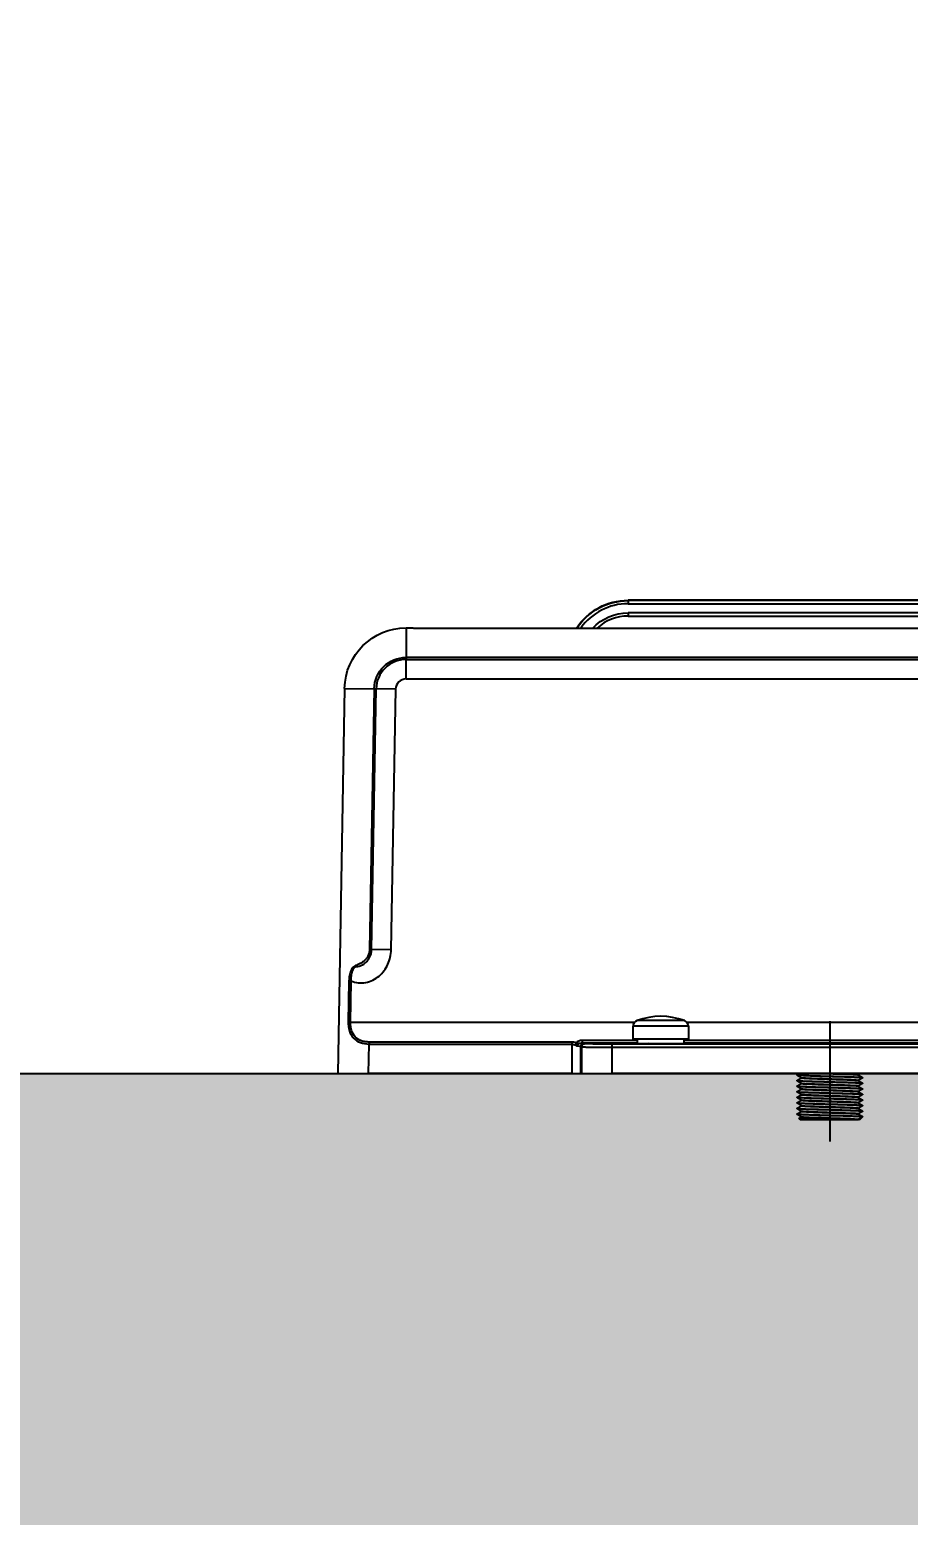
# Model space of a CAD drawing. Header units: millimetres. Extents: x 0 to 400063, y 963 to 238763.
# Drawn here: x 49927.3 to 50213.1, y 153658.8 to 154142.1 of the extents above; entities that cross this region are included whole.
import ezdxf

# ---------------------------------------------------------------- set-up
doc = ezdxf.new("R2010")
doc.units = ezdxf.units.MM
doc.header["$LTSCALE"] = 40
doc.header["$PDMODE"] = 34
doc.layers.get('Defpoints').update_dxf_attribs({"color": 249})
doc.layers.add('.', color=7, linetype='Continuous', lineweight=13)
for name, color, linetype in [('07 dim wal', 5, 'Continuous'), ('2sec', 2, 'Continuous'), ('4', 4, 'Continuous'), ('도면층4', 4, 'Continuous')]:
    doc.layers.add(name, color=color, linetype=linetype)
doc.styles.add('마감재', font='stylu.ttf')
doc.dimstyles.new('Copy of DIM-60', dxfattribs={"dimscale": 50, "dimtxt": 2, "dimasz": 0.7, "dimexe": 1, "dimexo": 1, "dimgap": 0.7, "dimtad": 1, "dimdec": 0, "dimzin": 1, "dimdsep": 46, "dimlunit": 6, "dimtxsty": '마감재', "dimblk": 'ARCHTICK', "dimcen": -0.09, "dimclrd": 256, "dimclre": 256, "dimclrt": 3, "dimadec": 0, "dimazin": 0, "dimtfac": 1, "dimtdec": 0, "dimtix": 1, "dimtmove": 2, "dimatfit": 0, "dimldrblk": 'ARCHTICK', "dimfxl": 0, "dimtolj": 1, "dimtzin": 0, "dimarcsym": 0})

# ---------------------------------------------------------------- blocks, each defined once
blk = doc.blocks.new('202101042036175950')
at = {"layer": '4', "linetype": 'Continuous'}
for p, q in [((-144.95, -442.31), (-144.95, -87)), ((-144.94, -442.31), (-144.94, -87)), ((-135.4, -87), (-135.4, -447.82)), ((-134.73, -447.82), (-134.73, -87)), ((-128.39, -447.82), (-128.39, -87)), ((-9.58, -89.26), (-9.58, -380.74)), ((-8.58, -380.74), (-8.58, -89.26)), ((0, -89.26), (0, -380.74)), ((0, -417.37), (0, -104.51)), ((-16.61, -113.59), (-16.61, -356.41)), ((-10.83, -112.5), (-10.83, -357.5)), ((-9.98, -357.5), (-9.98, -112.5)), ((-154, -147), (-154, -375.62)), ((-153.88, -147), (-153.88, -375.62)), ((-152.88, -375.62), (-152.88, -147)), ((-149.88, -147), (-149.88, -375.62)), ((-148.88, -375.62), (-148.88, -147)), ((1.31, -299.35), (1.4, -299.35)), ((3.13, -299.35), (3.22, -299.35)), ((4.94, -299.35), (5.03, -299.35)), ((6.76, -299.35), (6.84, -299.35)), ((8.57, -299.35), (8.66, -299.35)), ((10.39, -299.35), (10.47, -299.35)), ((12.2, -299.35), (12.29, -299.35)), ((14, -299.36), (14, -299.95)), ((14.01, -299.36), (15, -300.35)), ((14.23, -299.59), (15, -300.35)), ((0.36, -300.68), (0.54, -300.68)), ((2.17, -300.68), (2.35, -300.68)), ((3.99, -300.68), (4.16, -300.68)), ((5.8, -300.68), (5.98, -300.68)), ((7.62, -300.68), (7.79, -300.68)), ((9.43, -300.68), (9.61, -300.68)), ((11.25, -300.68), (11.42, -300.68)), ((13.06, -300.68), (13.24, -300.68)), ((14.87, -300.69), (15, -300.69)), ((15, -300.35), (15, -300.69)), ((15, -303.83), (15, -319.65)), ((0.49, -320.65), (0.41, -320.65)), ((1.45, -319.32), (1.28, -319.32)), ((2.31, -320.65), (2.22, -320.65)), ((3.27, -319.32), (3.09, -319.32)), ((4.12, -320.65), (4.04, -320.65)), ((5.08, -319.32), (4.9, -319.32)), ((5.94, -320.65), (5.85, -320.65)), ((6.89, -319.32), (6.72, -319.32)), ((7.75, -320.65), (7.67, -320.65)), ((8.71, -319.32), (8.53, -319.32)), ((9.57, -320.65), (9.48, -320.65)), ((10.52, -319.32), (10.35, -319.32)), ((11.38, -320.65), (11.3, -320.65)), ((12.34, -319.32), (12.16, -319.32)), ((13.2, -320.65), (13.11, -320.65)), ((14.15, -319.32), (13.98, -319.32)), ((15, -319.65), (14.64, -320.01)), ((-17.28, -357.31), (-17.28, -372.69)), ((-15.4, -356), (-11.25, -356)), ((-15.4, -356), (-15.4, -374)), ((-11.25, -356), (-11.25, -374)), ((-11.25, -357.5), (-9.75, -357.5)), ((-9.75, -365), (-9.75, -357.5)), ((-9.75, -360.9), (-9.74, -360.9)), ((-9.75, -372.5), (-9.75, -365)), ((-9.74, -369.1), (-9.75, -369.1)), ((-153.88, -375.62), (-154, -375.62)), ((-153.88, -375.62), (-152.88, -375.62)), ((-149.88, -375.62), (-148.88, -375.62)), ((-16.61, -373.58), (-16.61, -465.93)), ((-11.25, -374), (-15.4, -374)), ((-9.75, -372.5), (-11.25, -372.5)), ((-10.83, -372.5), (-10.83, -390.53)), ((-9.98, -390.53), (-9.98, -372.5)), ((-8.58, -380.74), (-9.58, -380.74)), ((0, -380.74), (-8.58, -380.74)), ((0, -390.74), (0, -380.74)), ((-10.83, -390.53), (-9.98, -390.53)), ((-9.74, -389.74), (-9.95, -389.95)), ((-8.95, -390.95), (-8.74, -390.74)), ((0, -390.95), (-8.95, -390.95)), ((-8.74, -390.74), (0, -390.74)), ((0, -390.74), (0, -390.95)), ((0, -393.95), (0, -390.95)), ((-10.27, -393.95), (-10.27, -459.83)), ((-10.27, -393.95), (-9.63, -393.95)), ((-9.63, -393.95), (0, -393.95)), ((-9.63, -459.83), (-9.63, -393.95)), ((0, -393.95), (0, -460)), ((-144.94, -442.31), (-144.95, -442.31)), ((-145, -447.82), (-145, -446.71)), ((-145, -447.82), (-135.4, -447.82)), ((-135.4, -447.82), (-134.73, -447.82)), ((-128.39, -447.82), (-134.73, -447.82)), ((-125.06, -451.2), (-125.17, -457.54)), ((-40.29, -452.68), (-125.06, -451.2)), ((-40.29, -452.68), (-40.4, -459.02)), ((-125.35, -467.81), (-125.18, -458.21)), ((-125.18, -458.21), (-125.17, -457.54)), ((-125.18, -458.21), (-40.41, -459.69)), ((-40.4, -459.02), (-125.17, -457.54)), ((-40.41, -459.69), (-40.4, -459.02)), ((-10.27, -459.83), (-9.63, -459.83)), ((0, -460), (-9.63, -459.83)), ((0, -470), (0, -460)), ((-125.35, -467.81), (0, -470)), ((-30.18, -466.39), (-30.17, -465.7)), ((-30.18, -466.39), (-16.63, -466.63)), ((-16.61, -465.93), (-30.17, -465.7)), ((-16.61, -465.93), (-16.63, -466.63))]:
    blk.add_line(p, q, dxfattribs=at)
for centre, radius, start, end in [((3.62, -365), 22.27, 159.7932, 200.2068), ((-15.4, -358), 2, 90, 159.7932), ((-134, -375.62), 18.88, 180, 234.5598), ((-134, -375.62), 14.88, 180, 222.631), ((-15.4, -372), 2, 200.2068, 270), ((-125, -447.82), 9.73, 180, 269), ((-125, -447.82), 3.39, 180, 269)]:
    blk.add_arc(centre, radius, start, end, dxfattribs=at)
at = {"layer": '4', "linetype": 'Continuous', "extrusion": (0, 0, -1)}
for centre, radius, start in [((134, -375.62), 20, 303.1832), ((134, -375.62), 19.88, 303.4141), ((134, -375.62), 15.88, 313.5837), ((125, -447.82), 20, 271), ((125, -447.82), 10.4, 271)]:
    blk.add_arc(centre, radius, start, 0, dxfattribs=at)
for centre, major_axis, ratio, start_param, end_param in [((-9.75, -365), (0, 4.15), 0.017455, 0, 3.141593), ((-9.95, -393.95), (0, 4), 0.017455, 5.737622, 6.265732), ((-8.95, -389.95), (0.707, -0.707), 0.999695, 0.78555, 2.356042), ((-8.74, -389.74), (0.707, -0.707), 0.999695, 0.78555, 2.356042), ((-11.3, -392.49), (1.26, 1.56), 0.568767, 0.606298, 1.140974)]:
    blk.add_ellipse(centre, major_axis=major_axis, ratio=ratio, start_param=start_param, end_param=end_param, dxfattribs=at)
at = {"layer": '4', "linetype": 'Continuous'}
for points, degree, knots in [([(0.41, -320.65), (0.42, -320.65), (0.44, -320.6), (0.52, -320.15), (0.58, -319.09), (0.7, -315.92), (0.76, -313.87), (0.87, -309.45), (0.95, -307.17), (1.06, -303.21), (1.12, -301.55), (1.23, -299.77), (1.27, -299.36), (1.31, -299.35)], 3, [0, 0, 0, 0, 0.052997, 0.052997, 0.252027, 0.252027, 0.451056, 0.451056, 0.650086, 0.650086, 0.849116, 0.849116, 1, 1, 1, 1]), ([(1.41, -299.35), (1.36, -299.35), (1.3, -299.76), (1.2, -301.63), (1.13, -303.39), (1.01, -307.54), (0.95, -309.97), (0.82, -314.46), (0.77, -316.56), (0.64, -319.56), (0.57, -320.48), (0.51, -320.64), (0.5, -320.65), (0.5, -320.65)], 3, [0, 0, 0, 0, 0.155085, 0.155085, 0.361361, 0.361361, 0.567638, 0.567638, 0.773914, 0.773914, 0.98019, 0.98019, 1, 1, 1, 1]), ([(2.22, -320.65), (2.23, -320.65), (2.25, -320.62), (2.33, -320.26), (2.38, -319.24), (2.5, -316.19), (2.57, -314.13), (2.68, -309.79), (2.75, -307.46), (2.87, -303.45), (2.93, -301.75), (3.04, -299.81), (3.08, -299.36), (3.13, -299.35)], 3, [0, 0, 0, 0, 0.043721, 0.043721, 0.242809, 0.242809, 0.441897, 0.441897, 0.640986, 0.640986, 0.840074, 0.840074, 1, 1, 1, 1]), ([(3.22, -299.36), (3.19, -299.35), (3.16, -299.48), (3.07, -300.38), (3.02, -301.76), (2.88, -305.42), (2.83, -307.74), (2.7, -312.33), (2.63, -314.64), (2.52, -318.29), (2.44, -319.65), (2.36, -320.51), (2.34, -320.64), (2.31, -320.65)], 3, [0, 0, 0, 0, 0.090211, 0.090211, 0.29694, 0.29694, 0.50367, 0.50367, 0.7104, 0.7104, 0.91713, 0.91713, 1, 1, 1, 1]), ([(4.04, -320.65), (4.05, -320.65), (4.06, -320.63), (4.13, -320.35), (4.19, -319.41), (4.31, -316.43), (4.38, -314.45), (4.49, -310.07), (4.56, -307.78), (4.68, -303.7), (4.73, -301.96), (4.85, -299.87), (4.89, -299.36), (4.94, -299.35)], 3, [0, 0, 0, 0, 0.034489, 0.034489, 0.233556, 0.233556, 0.432622, 0.432622, 0.631689, 0.631689, 0.830756, 0.830756, 1, 1, 1, 1]), ([(5.03, -299.35), (5.03, -299.35), (5.02, -299.36), (4.95, -299.54), (4.88, -300.47), (4.76, -303.51), (4.69, -305.6), (4.58, -310.12), (4.5, -312.51), (4.38, -316.69), (4.32, -318.4), (4.21, -320.24), (4.17, -320.64), (4.13, -320.65)], 3, [0, 0, 0, 0, 0.022325, 0.022325, 0.229222, 0.229222, 0.436118, 0.436118, 0.643015, 0.643015, 0.849912, 0.849912, 1, 1, 1, 1]), ([(5.85, -320.65), (5.86, -320.65), (5.86, -320.64), (5.94, -320.45), (6, -319.56), (6.11, -316.69), (6.18, -314.7), (6.29, -310.41), (6.36, -308.06), (6.48, -303.96), (6.54, -302.17), (6.66, -299.93), (6.7, -299.36), (6.76, -299.35)], 3, [0, 0, 0, 0, 0.025101, 0.025101, 0.224224, 0.224224, 0.423347, 0.423347, 0.622471, 0.622471, 0.821594, 0.821594, 1, 1, 1, 1]), ([(6.85, -299.35), (6.8, -299.35), (6.74, -299.81), (6.63, -301.86), (6.57, -303.64), (6.44, -307.89), (6.39, -310.29), (6.25, -314.77), (6.2, -316.82), (6.07, -319.72), (6.01, -320.57), (5.95, -320.65), (5.94, -320.65), (5.94, -320.65)], 3, [0, 0, 0, 0, 0.16399, 0.16399, 0.370296, 0.370296, 0.576602, 0.576602, 0.782908, 0.782908, 0.989214, 0.989214, 1, 1, 1, 1]), ([(7.66, -320.65), (7.67, -320.65), (7.67, -320.65), (7.74, -320.53), (7.81, -319.7), (7.92, -316.93), (7.99, -314.99), (8.1, -310.69), (8.17, -308.39), (8.29, -304.21), (8.34, -302.39), (8.47, -299.99), (8.51, -299.35), (8.57, -299.35)], 3, [0, 0, 0, 0, 0.016204, 0.016204, 0.215254, 0.215254, 0.414304, 0.414304, 0.613354, 0.613354, 0.812404, 0.812404, 1, 1, 1, 1]), ([(8.66, -299.36), (8.63, -299.34), (8.6, -299.51), (8.5, -300.54), (8.45, -301.98), (8.31, -305.73), (8.26, -308.07), (8.13, -312.66), (8.07, -314.94), (7.95, -318.5), (7.88, -319.81), (7.8, -320.54), (7.78, -320.64), (7.75, -320.64)], 3, [0, 0, 0, 0, 0.100697, 0.100697, 0.307125, 0.307125, 0.513553, 0.513553, 0.719981, 0.719981, 0.926409, 0.926409, 1, 1, 1, 1]), ([(9.48, -320.65), (9.48, -320.65), (9.48, -320.65), (9.55, -320.6), (9.61, -319.84), (9.72, -317.17), (9.8, -315.25), (9.91, -311.02), (9.97, -308.68), (10.1, -304.49), (10.15, -302.61), (10.28, -300.06), (10.32, -299.35), (10.38, -299.35)], 3, [0, 0, 0, 0, 0.007124, 0.007124, 0.206256, 0.206256, 0.405387, 0.405387, 0.604518, 0.604518, 0.803649, 0.803649, 1, 1, 1, 1]), ([(10.48, -299.35), (10.47, -299.35), (10.46, -299.37), (10.38, -299.64), (10.32, -300.64), (10.2, -303.77), (10.12, -305.92), (10.01, -310.44), (9.94, -312.85), (9.82, -316.93), (9.75, -318.62), (9.65, -320.28), (9.61, -320.63), (9.57, -320.65)], 3, [0, 0, 0, 0, 0.032321, 0.032321, 0.239253, 0.239253, 0.446186, 0.446186, 0.653119, 0.653119, 0.860052, 0.860052, 1, 1, 1, 1]), ([(11.29, -320.65), (11.35, -320.65), (11.42, -319.95), (11.53, -317.39), (11.6, -315.53), (11.72, -311.31), (11.77, -309.01), (11.9, -304.73), (11.95, -302.85), (12.08, -300.16), (12.13, -299.4), (12.2, -299.35), (12.2, -299.35), (12.2, -299.35)], 3, [0, 0, 0, 0, 0.197122, 0.197122, 0.396239, 0.396239, 0.595357, 0.595357, 0.794474, 0.794474, 0.993591, 0.993591, 1, 1, 1, 1]), ([(12.29, -299.35), (12.24, -299.35), (12.18, -299.89), (12.07, -302.08), (12, -303.93), (11.88, -308.22), (11.82, -310.62), (11.68, -315.08), (11.64, -317.06), (11.5, -319.88), (11.45, -320.65), (11.38, -320.65), (11.38, -320.65), (11.38, -320.65)], 3, [0, 0, 0, 0, 0.173463, 0.173463, 0.379891, 0.379891, 0.586318, 0.586318, 0.792746, 0.792746, 0.999173, 0.999173, 1, 1, 1, 1]), ([(13.11, -320.65), (13.16, -320.65), (13.23, -320.02), (13.34, -317.62), (13.41, -315.79), (13.52, -311.64), (13.58, -309.29), (13.71, -305.03), (13.76, -303.07), (13.89, -300.31), (13.94, -299.47), (14, -299.36)], 3, [0, 0, 0, 0, 0.191206, 0.191206, 0.393404, 0.393404, 0.595603, 0.595603, 0.797801, 0.797801, 1, 1, 1, 1]), ([(0, -306.92), (0.02, -306.35), (0.04, -305.8), (0.12, -303.45), (0.18, -302.04), (0.29, -300.87), (0.32, -300.67), (0.36, -300.69)], 3, [0, 0, 0, 0, 0.156677, 0.156677, 0.697828, 0.697828, 1, 1, 1, 1]), ([(0.53, -300.7), (0.5, -300.75), (0.46, -301.06), (0.36, -302.49), (0.29, -304.05), (0.16, -307.8), (0.09, -310), (0.02, -312.36), (0.01, -312.68), (0, -312.99)], 3, [0, 0, 0, 0, 0.216493, 0.216493, 0.579622, 0.579622, 0.942751, 0.942751, 1, 1, 1, 1]), ([(1.28, -319.3), (1.33, -319.22), (1.37, -318.77), (1.49, -316.88), (1.55, -315.2), (1.68, -311.24), (1.75, -309.05), (1.87, -305.05), (1.94, -303.32), (2.06, -301.2), (2.12, -300.68), (2.18, -300.68)], 3, [0, 0, 0, 0, 0.159328, 0.159328, 0.377533, 0.377533, 0.595738, 0.595738, 0.813942, 0.813942, 1, 1, 1, 1]), ([(2.34, -300.7), (2.28, -300.79), (2.23, -301.5), (2.1, -303.98), (2.04, -305.85), (1.9, -309.92), (1.85, -312.12), (1.72, -315.89), (1.65, -317.46), (1.55, -319), (1.5, -319.32), (1.45, -319.31)], 3, [0, 0, 0, 0, 0.199825, 0.199825, 0.417069, 0.417069, 0.634312, 0.634312, 0.851556, 0.851556, 1, 1, 1, 1]), ([(3.09, -319.3), (3.12, -319.26), (3.15, -319.09), (3.24, -318.11), (3.31, -316.75), (3.43, -313.18), (3.51, -311.06), (3.63, -306.86), (3.7, -304.89), (3.83, -301.91), (3.89, -300.97), (3.97, -300.7), (3.98, -300.68), (3.99, -300.68)], 3, [0, 0, 0, 0, 0.090898, 0.090898, 0.309283, 0.309283, 0.527668, 0.527668, 0.746053, 0.746053, 0.964438, 0.964438, 1, 1, 1, 1]), ([(4.16, -300.7), (4.14, -300.72), (4.13, -300.79), (4.05, -301.36), (3.98, -302.53), (3.86, -305.77), (3.79, -307.87), (3.65, -312.03), (3.6, -314.13), (3.46, -317.4), (3.41, -318.6), (3.31, -319.24), (3.29, -319.32), (3.27, -319.31)], 3, [0, 0, 0, 0, 0.054871, 0.054871, 0.27214, 0.27214, 0.48941, 0.48941, 0.706679, 0.706679, 0.923948, 0.923948, 1, 1, 1, 1]), ([(4.91, -319.3), (4.92, -319.29), (4.92, -319.27), (4.99, -318.99), (5.06, -318.02), (5.19, -314.99), (5.25, -313.01), (5.39, -308.81), (5.44, -306.69), (5.58, -303.15), (5.64, -301.82), (5.74, -300.83), (5.77, -300.67), (5.8, -300.69)], 3, [0, 0, 0, 0, 0.02305, 0.02305, 0.240562, 0.240562, 0.458074, 0.458074, 0.675585, 0.675585, 0.893097, 0.893097, 1, 1, 1, 1]), ([(5.98, -300.7), (5.94, -300.76), (5.9, -301.06), (5.8, -302.47), (5.73, -304.04), (5.61, -307.78), (5.53, -309.98), (5.41, -314.05), (5.34, -315.94), (5.22, -318.56), (5.15, -319.3), (5.08, -319.32), (5.08, -319.32), (5.08, -319.32)], 3, [0, 0, 0, 0, 0.128373, 0.128373, 0.345738, 0.345738, 0.563103, 0.563103, 0.780468, 0.780468, 0.997833, 0.997833, 1, 1, 1, 1]), ([(6.73, -319.3), (6.78, -319.22), (6.82, -318.69), (6.95, -316.58), (7, -314.84), (7.14, -310.81), (7.2, -308.63), (7.33, -304.69), (7.4, -303.03), (7.51, -301.12), (7.57, -300.68), (7.62, -300.68)], 3, [0, 0, 0, 0, 0.174309, 0.174309, 0.392249, 0.392249, 0.61019, 0.61019, 0.82813, 0.82813, 1, 1, 1, 1]), ([(7.79, -300.7), (7.73, -300.8), (7.67, -301.5), (7.54, -303.96), (7.49, -305.84), (7.35, -309.89), (7.29, -312.1), (7.16, -315.86), (7.09, -317.45), (6.99, -319), (6.94, -319.32), (6.89, -319.31)], 3, [0, 0, 0, 0, 0.198631, 0.198631, 0.415919, 0.415919, 0.633207, 0.633207, 0.850496, 0.850496, 1, 1, 1, 1]), ([(8.54, -319.3), (8.57, -319.25), (8.6, -319.04), (8.69, -317.88), (8.76, -316.45), (8.89, -312.78), (8.96, -310.63), (9.08, -306.46), (9.15, -304.54), (9.28, -301.69), (9.34, -300.84), (9.42, -300.69), (9.43, -300.68), (9.43, -300.68)], 3, [0, 0, 0, 0, 0.105648, 0.105648, 0.324129, 0.324129, 0.542611, 0.542611, 0.761092, 0.761092, 0.979573, 0.979573, 1, 1, 1, 1]), ([(9.6, -300.7), (9.59, -300.72), (9.57, -300.79), (9.5, -301.35), (9.42, -302.52), (9.3, -305.75), (9.23, -307.85), (9.1, -312.01), (9.04, -314.11), (8.9, -317.39), (8.85, -318.59), (8.75, -319.24), (8.73, -319.32), (8.71, -319.31)], 3, [0, 0, 0, 0, 0.053943, 0.053943, 0.271232, 0.271232, 0.488521, 0.488521, 0.705811, 0.705811, 0.9231, 0.9231, 1, 1, 1, 1]), ([(10.35, -319.3), (10.36, -319.28), (10.38, -319.24), (10.45, -318.83), (10.52, -317.78), (10.64, -314.62), (10.71, -312.61), (10.85, -308.39), (10.9, -306.3), (11.04, -302.86), (11.09, -301.61), (11.19, -300.79), (11.22, -300.68), (11.25, -300.69)], 3, [0, 0, 0, 0, 0.037145, 0.037145, 0.254789, 0.254789, 0.472433, 0.472433, 0.690077, 0.690077, 0.907721, 0.907721, 1, 1, 1, 1]), ([(11.42, -300.7), (11.38, -300.76), (11.35, -301.05), (11.24, -302.46), (11.18, -304.02), (11.05, -307.75), (10.98, -309.96), (10.86, -314.03), (10.78, -315.92), (10.66, -318.54), (10.59, -319.3), (10.52, -319.32), (10.52, -319.32), (10.52, -319.32)], 3, [0, 0, 0, 0, 0.127517, 0.127517, 0.344879, 0.344879, 0.562242, 0.562242, 0.779604, 0.779604, 0.996967, 0.996967, 1, 1, 1, 1]), ([(12.17, -319.3), (12.22, -319.22), (12.27, -318.6), (12.4, -316.26), (12.46, -314.47), (12.6, -310.39), (12.65, -308.21), (12.79, -304.34), (12.85, -302.74), (12.96, -301.04), (13.01, -300.68), (13.06, -300.68)], 3, [0, 0, 0, 0, 0.188705, 0.188705, 0.406314, 0.406314, 0.623923, 0.623923, 0.841532, 0.841532, 1, 1, 1, 1]), ([(13.23, -300.7), (13.17, -300.8), (13.12, -301.49), (12.99, -303.94), (12.93, -305.82), (12.79, -309.87), (12.74, -312.08), (12.6, -315.85), (12.54, -317.43), (12.43, -318.99), (12.38, -319.32), (12.34, -319.31)], 3, [0, 0, 0, 0, 0.197799, 0.197799, 0.415142, 0.415142, 0.632485, 0.632485, 0.849828, 0.849828, 1, 1, 1, 1]), ([(14, -299.95), (13.93, -300.72), (13.88, -302.2), (13.75, -306.06), (13.7, -308.39), (13.57, -312.99), (13.5, -315.23), (13.38, -318.71), (13.31, -319.95), (13.24, -320.57), (13.22, -320.64), (13.2, -320.64)], 3, [0, 0, 0, 0, 0.231987, 0.231987, 0.463974, 0.463974, 0.69596, 0.69596, 0.927947, 0.927947, 1, 1, 1, 1]), ([(13.98, -319.3), (14.01, -319.24), (14.05, -318.97), (14.15, -317.63), (14.22, -316.13), (14.34, -312.37), (14.42, -310.21), (14.54, -306.07), (14.61, -304.2), (14.73, -301.49), (14.8, -300.73), (14.87, -300.69)], 3, [0, 0, 0, 0, 0.120148, 0.120148, 0.340111, 0.340111, 0.560074, 0.560074, 0.780037, 0.780037, 1, 1, 1, 1]), ([(15, -300.9), (14.94, -301.34), (14.86, -302.5), (14.74, -305.73), (14.67, -307.82), (14.54, -311.99), (14.49, -314.09), (14.35, -317.37), (14.29, -318.58), (14.2, -319.23), (14.17, -319.32), (14.15, -319.31)], 3, [0, 0, 0, 0, 0.22944, 0.22944, 0.45888, 0.45888, 0.688319, 0.688319, 0.917759, 0.917759, 1, 1, 1, 1]), ([(15, -303.83), (14.96, -305.59), (14.91, -307.87), (14.83, -312.5), (14.79, -314.79), (14.7, -318.31), (14.66, -319.52), (14.6, -320.03), (14.59, -320.07), (14.58, -320.06)], 3, [0, 0, 0, 0, 0.305147, 0.305147, 0.610295, 0.610295, 0.915442, 0.915442, 1, 1, 1, 1]), ([(-17.1, -310), (-12.1, -310), (22.03, -310)], 1, [0, 0, 0.127803, 1, 1]), ([(-9.58, -380.74), (-9.58, -383.07), (-9.6, -385.38), (-9.65, -388.71), (-9.69, -389.69), (-9.74, -389.74)], 3, [0, 0, 0, 0, 0.5, 0.5, 1, 1, 1, 1]), ([(-8.74, -390.74), (-8.73, -390.7), (-8.71, -390.63), (-8.69, -390.23), (-8.67, -389.63), (-8.65, -388.87), (-8.63, -387.99), (-8.62, -387.01), (-8.61, -385.97), (-8.6, -384.9), (-8.59, -383.82), (-8.59, -382.76), (-8.58, -381.74), (-8.58, -381.06), (-8.58, -380.74)], 3, [0, 0, 0, 0, 0.103569, 0.20346, 0.299674, 0.392209, 0.481066, 0.566243, 0.647739, 0.725555, 0.799689, 0.870141, 0.936912, 1, 1, 1, 1]), ([(-10.83, -390.53), (-10.82, -390.73), (-10.8, -391.12), (-10.62, -391.68), (-10.36, -392.18), (-10.1, -392.39), (-9.97, -392.49)], 3, [0, 0, 0, 0, 0.253355, 0.499129, 0.757017, 1, 1, 1, 1]), ([(-9.77, -391.62), (-9.79, -391.59), (-9.84, -391.51), (-9.9, -391.32), (-9.95, -391.07), (-9.97, -390.84), (-9.98, -390.66), (-9.98, -390.58), (-9.98, -390.53)], 3, [0, 0, 0, 0, 0.084351, 0.245727, 0.498364, 0.750213, 0.876229, 1, 1, 1, 1]), ([(-9.97, -392.49), (-10.06, -392.73), (-10.22, -393.19), (-10.25, -393.7), (-10.27, -393.95)], 3, [0, 0, 0, 0, 0.512659, 1, 1, 1, 1]), ([(-9.97, -392.49), (-9.94, -392.51), (-9.88, -392.56), (-9.73, -392.62), (-9.41, -392.63), (-9.17, -392.51), (-9.01, -392.42)], 3, [0, 0, 0, 0, 0.124639, 0.250165, 0.499015, 1, 1, 1, 1]), ([(-9.01, -392.42), (-9.07, -392.33), (-9.16, -392.18), (-9.33, -391.96), (-9.55, -391.77), (-9.69, -391.67), (-9.77, -391.62)], 3, [0, 0, 0, 0, 0.305166, 0.503739, 0.74958, 1, 1, 1, 1]), ([(-9.63, -393.95), (-9.62, -393.81), (-9.6, -393.52), (-9.41, -392.97), (-9.17, -392.64), (-9.01, -392.42)], 3, [0, 0, 0, 0, 0.240816, 0.50033, 1, 1, 1, 1]), ([(-145, -446.72), (-145, -446.55), (-145, -445.97), (-144.97, -444.95), (-144.95, -443.65), (-144.94, -442.76), (-144.94, -442.31)], 3, [0, 0, 0, 0, 0.128541, 0.418965, 0.707715, 1, 1, 1, 1]), ([(-30.17, -465.7), (-29.49, -464.23), (-29.35, -462.52), (-29.96, -459.35), (-30.72, -457.85), (-32.78, -455.39), (-34.13, -454.39), (-37.06, -453.06), (-38.67, -452.71), (-40.29, -452.68)], 3, [0, 0, 0, 0, 0.25, 0.25, 0.5, 0.5, 0.75, 0.75, 1, 1, 1, 1]), ([(-30.17, -465.7), (-30.6, -465.69), (-31.41, -465.69), (-32.54, -465.52), (-33.48, -465.26), (-34.14, -464.96), (-34.58, -464.66), (-34.8, -464.36), (-34.83, -463.96), (-34.88, -463.42), (-35.06, -462.71), (-35.41, -461.94), (-36.03, -460.99), (-37.15, -459.93), (-38.75, -459.17), (-39.9, -459.06), (-40.4, -459.02)], 3, [0, 0, 0, 0, 0.094005, 0.177098, 0.248917, 0.311585, 0.343418, 0.374366, 0.397329, 0.436899, 0.499525, 0.562021, 0.624629, 0.749645, 0.892526, 1, 1, 1, 1]), ([(-40.41, -459.69), (-40.04, -459.72), (-39.29, -459.78), (-38.23, -460.2), (-37.15, -460.92), (-36.12, -462.04), (-35.51, -463.26), (-35.21, -464.25), (-34.71, -465.14), (-33.52, -465.81), (-31.92, -466.29), (-30.77, -466.36), (-30.18, -466.39)], 3, [0, 0, 0, 0, 0.082471, 0.163809, 0.248366, 0.369371, 0.49694, 0.560148, 0.622443, 0.74774, 0.86968, 1, 1, 1, 1]), ([(-16.63, -466.63), (-16.31, -466.62), (-15.67, -466.61), (-14.73, -466.47), (-13.67, -466.19), (-12.54, -465.71), (-11.15, -464.66), (-9.87, -462.74), (-9.71, -460.82), (-9.63, -459.83)], 3, [0, 0, 0, 0, 0.082918, 0.166315, 0.251934, 0.378493, 0.501475, 0.743362, 1, 1, 1, 1]), ([(-10.27, -459.83), (-10.28, -460.28), (-10.32, -461.15), (-10.64, -462.38), (-11.18, -463.48), (-12.19, -464.69), (-13.98, -465.79), (-15.71, -465.88), (-16.61, -465.93)], 3, [0, 0, 0, 0, 0.130306, 0.253101, 0.374617, 0.50127, 0.740613, 1, 1, 1, 1])]:
    blk.add_open_spline(points, degree=degree, knots=knots, dxfattribs=at)
for points, degree in [([(0.52, -300.71), (0.92, -300.02), (1.32, -299.34)], 2), ([(1.38, -299.3), (1.78, -299.99), (2.18, -300.68)], 2), ([(2.34, -300.71), (2.73, -300.02), (3.13, -299.34)], 2), ([(3.2, -299.3), (3.6, -299.99), (4, -300.68)], 2), ([(4.15, -300.71), (4.55, -300.02), (4.94, -299.34)], 2), ([(5.01, -299.3), (5.41, -299.99), (5.81, -300.68)], 2), ([(5.96, -300.71), (6.36, -300.02), (6.76, -299.34)], 2), ([(6.82, -299.3), (7.22, -299.99), (7.63, -300.68)], 2), ([(7.78, -300.71), (8.18, -300.02), (8.57, -299.34)], 2), ([(8.64, -299.3), (9.04, -299.99), (9.44, -300.68)], 2), ([(9.59, -300.71), (9.99, -300.02), (10.39, -299.34)], 2), ([(10.45, -299.3), (10.85, -299.99), (11.25, -300.68)], 2), ([(11.41, -300.71), (11.8, -300.02), (12.2, -299.34)], 2), ([(12.27, -299.3), (12.67, -299.99), (13.07, -300.68)], 2), ([(13.22, -300.71), (13.62, -300.02), (14.02, -299.34)], 2), ([(14.01, -299.36), (14.01, -299.36), (14, -299.36), (14, -299.36)], 3), ([(14, -299.95), (14.08, -299.65), (14.16, -299.53), (14.23, -299.59)], 3), ([(14.23, -299.59), (14.87, -300.69)], 1), ([(0, -300.05), (0.18, -300.37), (0.37, -300.68)], 2), ([(15, -300.9), (15, -301.24), (15, -302.27), (15, -303.83)], 3), ([(0.41, -320.66), (0.2, -320.31), (0, -319.96)], 2), ([(1.29, -319.29), (0.88, -320), (0.47, -320.7)], 2), ([(2.22, -320.66), (1.83, -319.99), (1.44, -319.32)], 2), ([(3.1, -319.29), (2.7, -320), (2.29, -320.7)], 2), ([(4.04, -320.66), (3.65, -319.99), (3.26, -319.32)], 2), ([(4.92, -319.29), (4.51, -320), (4.1, -320.7)], 2), ([(5.85, -320.66), (5.46, -319.99), (5.07, -319.32)], 2), ([(6.73, -319.29), (6.33, -320), (5.92, -320.7)], 2), ([(7.67, -320.66), (7.28, -319.99), (6.89, -319.32)], 2), ([(8.55, -319.29), (8.14, -320), (7.73, -320.7)], 2), ([(9.48, -320.66), (9.09, -319.99), (8.7, -319.32)], 2), ([(10.36, -319.29), (9.95, -320), (9.55, -320.7)], 2), ([(11.29, -320.66), (10.9, -319.99), (10.51, -319.32)], 2), ([(12.18, -319.29), (11.77, -320), (11.36, -320.7)], 2), ([(13.11, -320.66), (12.72, -319.99), (12.33, -319.32)], 2), ([(13.99, -319.29), (13.58, -320), (13.17, -320.7)], 2), ([(14.55, -320.02), (14.35, -319.67), (14.14, -319.32)], 2), ([(-9.01, -392.42), (-8.99, -391.55), (-8.97, -390.97), (-8.95, -390.95)], 3)]:
    blk.add_open_spline(points, degree=degree, dxfattribs=at)
blk = doc.blocks.new('_ARCHTICK')
at = {"color": 0, "linetype": 'ByBlock', "const_width": 0.075}
blk.add_lwpolyline([(-0.25, -0.25), (0.25, 0.25)], dxfattribs=at)
blk = doc.blocks.new('*D373')
at = {"layer": '07 dim wal', "lineweight": -2}
for p, q in [((50, 154542.5), (52148.95, 154542.5)), ((52098.95, 151692.5), (52098.95, 154542.5)), ((52252.53, 151692.5), (52048.95, 151692.5))]:
    blk.add_line(p, q, dxfattribs=at)
at = {"layer": 'Defpoints', "color": 0}
for p in [(0, 154542.5), (52098.95, 154542.5), (52302.53, 151692.5)]:
    blk.add_point(p, dxfattribs=at)
at = {"layer": '07 dim wal', "lineweight": -2, "xscale": 35, "yscale": 35, "zscale": 35}
for p, rotation in [((52098.95, 154542.5), 90), ((52098.95, 151692.5), 270)]:
    blk.add_blockref('_ARCHTICK', p, dxfattribs=dict(at, rotation=rotation))
at = {"layer": '07 dim wal', "color": 3, "insert": (52004.58, 153117.5), "char_height": 100, "attachment_point": 5, "rotation": 90, "style": '마감재'}
blk.add_mtext('\\A1;2,850', dxfattribs=at)

msp = doc.modelspace()

# ---------------------------------------------------------------- hatches: boundary and pattern name
at = {"layer": '.'}
h = msp.add_hatch(color=251, dxfattribs=at)
h.dxf.hatch_style = 1
h.paths.add_polyline_path([(49092.53, 159922.5), (49592.53, 159922.5), (49592.53, 160122.5), (49092.53, 160122.5), (49092.53, 161322.5), (59252.53, 161322.5), (59252.53, 160122.5), (58352.53, 160122.5), (58352.53, 159922.5), (59252.53, 159922.5), (59252.53, 156662.5), (58412.53, 156662.5), (58412.53, 156462.5), (59107.53, 156462.5), (59107.53, 155017.5), (57622.53, 155017.5), (57622.53, 156662.5), (56672.53, 156662.5), (56672.53, 156462.5), (57422.53, 156462.5), (57422.53, 154752.5), (57212.53, 154752.5), (57212.53, 154552.5), (59192.53, 154552.5), (59192.53, 151752.5), (59192.53, 151552.5), (59192.53, 150572.5), (56212.53, 150572.5), (56212.53, 151552.5), (56212.53, 151752.5), (56212.53, 154752.5), (56012.53, 154752.5), (56012.53, 151692.5), (55612.53, 151692.5), (55612.53, 151492.5), (56012.53, 151492.5), (56012.53, 150572.5), (49892.53, 150572.5), (49892.53, 151492.5), (52502.53, 151492.5), (52502.53, 154752.5), (52302.53, 154752.5), (52302.53, 151692.5), (49892.53, 151692.5), (49892.53, 152602.5), (49692.53, 152602.5), (49692.53, 151492.5), (49692.53, 150372.5), (56212.53, 150372.5), (59452.53, 150372.5), (59452.53, 151552.5), (59452.53, 161522.5), (48892.53, 161522.5), (48892.53, 153602.5), (50892.53, 153602.5), (50892.53, 154952.5), (50692.53, 154952.5), (50692.53, 153802.5), (49832.53, 153802.5), (49832.53, 154292.5), (49172.53, 154292.5), (49172.53, 155762.5), (50892.53, 155762.5), (50892.53, 156462.5), (50992.53, 156462.5), (50992.53, 156662.5), (50612.53, 156662.5), (50612.53, 155962.5), (49092.53, 155962.5)])
h.paths.add_polyline_path([(49172.53, 154092.5), (49632.53, 154092.5), (49632.53, 153802.5), (49172.53, 153802.5)], flags=16)
h.paths.add_polyline_path([(52292.53, 159922.5), (53592.53, 159922.5), (53592.53, 160122.5), (51592.53, 160122.5), (51592.53, 159922.5), (52092.53, 159922.5), (52092.53, 156662.5), (51992.53, 156662.5), (51992.53, 156462.5), (52292.53, 156462.5)], flags=17)
h.paths.add_polyline_path([(55672.53, 159922.5), (55672.53, 160122.5), (55472.53, 160122.5), (55472.53, 159922.5), (55472.53, 156462.5), (55672.53, 156462.5)], flags=17)

# ---------------------------------------------------------------- linework, layer by layer
at = {"layer": '2sec'}
msp.add_lwpolyline([(59252.53, 161322.5), (49092.53, 161322.5), (49092.53, 160122.5), (49592.53, 160122.5), (49592.53, 159922.5), (49092.53, 159922.5), (49092.53, 155962.5), (50612.53, 155962.5), (50612.53, 156662.5), (50992.53, 156662.5), (50992.53, 156462.5), (50892.53, 156462.5), (50892.53, 155762.5), (49172.53, 155762.5), (49172.53, 154292.5), (49832.53, 154292.5), (49832.53, 153802.5), (50692.53, 153802.5), (50692.53, 154952.5), (50892.53, 154952.5), (50892.53, 153602.5), (48892.53, 153602.5), (48892.53, 161522.5), (59452.53, 161522.5)], dxfattribs=at)

# ---------------------------------------------------------------- block references
at = {"layer": '도면층4', "rotation": 269.9999999999999}
msp.add_blockref('202101042036175950', (50497.53, 153802.5), dxfattribs=at)

# ---------------------------------------------------------------- dimensions: what is measured, and where the dimension line sits
at = {"layer": '07 dim wal'}
dim = msp.add_linear_dim(base=(52098.95, 154542.5), p1=(52302.53, 151692.5), p2=(0, 154542.5), angle=90, dimstyle='Copy of DIM-60', dxfattribs=at)
dim.commit()
dim.dimension.update_dxf_attribs({"geometry": '*D373', "text_midpoint": (52004.58, 153117.5)})

doc.saveas('drawing.dxf')
